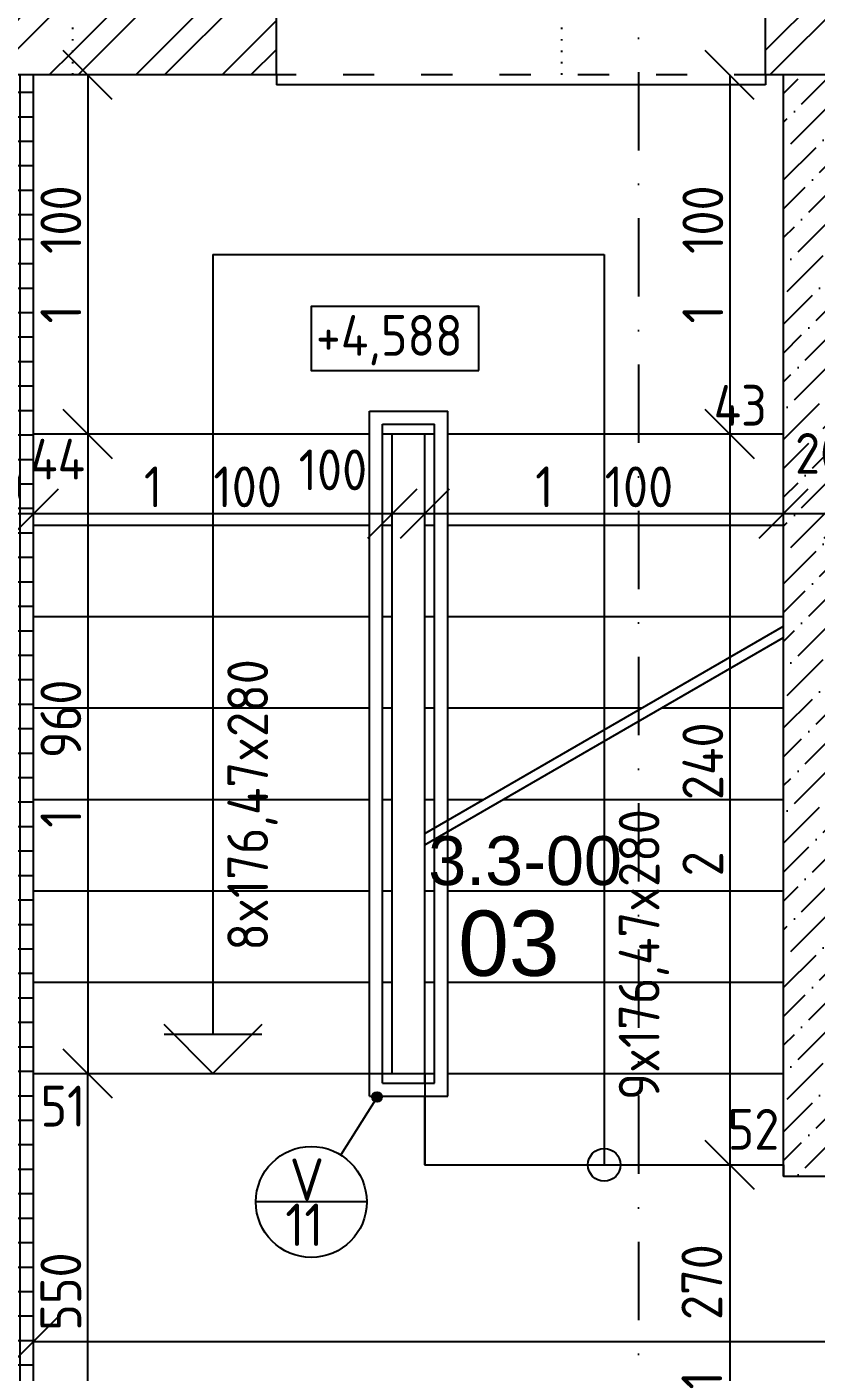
# Model space of a CAD drawing. Extents: x 4511820 to 5180432, y -1526536 to -944957.
# Drawn here: x 5102872 to 5105292, y -1114519 to -1110397 of the extents above; entities that cross this region are included whole.
import ezdxf

# ---------------------------------------------------------------- set-up
doc = ezdxf.new("R2010")
doc.units = 0
doc.header["$MEASUREMENT"] = 0
for name, pattern in [('ACAD_ISO03W100', [30, 12, -18]), ('ACAD_ISO07W100', [3.5, 0.5, -3]), ('BODKOCIARKOVANA_3', [5.6, 3, -1.3, 0, -1.3])]:
    doc.linetypes.add(name, pattern=pattern)
doc.layers.get('0').update_dxf_attribs({"linetype": 'CONTINUOUS'})
doc.layers.get('Defpoints').update_dxf_attribs({"color": 61, "linetype": 'CONTINUOUS'})
for name, color, linetype in [('KÓTY', 4, 'CONTINUOUS'), ('MÚRY', 1, 'CONTINUOUS'), ('osi', 253, 'CONTINUOUS'), ('Plochy', 41, 'CONTINUOUS'), ('POPIS', 7, 'CONTINUOUS'), ('POZEMOK', 7, 'CONTINUOUS'), ('TENKÁ', 7, 'CONTINUOUS'), ('ŠRAFY', 82, 'CONTINUOUS')]:
    doc.layers.add(name, color=color, linetype=linetype)
doc.styles.add('ARIAL', font='arial.ttf')
doc.styles.add('STYLE1', font='isocp.shx')
doc.dimstyles.new('STANDARD-50', dxfattribs={"dimtxt": 125, "dimasz": 150, "dimexe": 10, "dimexo": 200, "dimgap": 20, "dimtad": 1, "dimdsep": 46, "dimlunit": 6, "dimtxsty": 'STYLE1', "dimblk1": 'OBLIQUE', "dimblk2": 'OBLIQUE', "dimsah": 1, "dimcen": 2.5, "dimse1": 1, "dimse2": 1, "dimadec": 0, "dimazin": 0, "dimtfac": 1, "dimtmove": 1, "dimatfit": 3, "dimldrblk": 'OBLIQUE', "dimfxl": 1, "dimtolj": 1, "dimtzin": 0, "dimarcsym": 0})
pattern_1 = [(45, (584112, 91563.12), (-132.5825215, 132.5825215), []), (45, (584200.39, 91563.12), (-132.5825215, 132.5825215), [])]

# ---------------------------------------------------------------- blocks, each defined once
blk = doc.blocks.new('_OBLIQUE')
at = {"color": 0, "linetype": 'ByBlock'}
blk.add_line((-0.5, -0.5), (0.5, 0.5), dxfattribs=at)
blk = doc.blocks.new('*D12622')
at = {"layer": 'Defpoints', "color": 0}
for p in [(5102892.5, -1107494.5), (5102892.5, -1110544.2), (5109232.5, -1110544.2)]:
    blk.add_point(p, dxfattribs=at)
at = {"layer": 'KÓTY', "color": 0, "lineweight": -2}
blk.add_line((5109232.5, -1107494.5), (5102892.5, -1107494.5), dxfattribs=at)
at = {"layer": 'KÓTY', "color": 0, "linetype": 'ByBlock', "lineweight": -2, "xscale": 150, "yscale": 150, "zscale": 150, "rotation": 180}
blk.add_blockref('_OBLIQUE', (5102892.5, -1107494.5), dxfattribs=at)
at = {"layer": 'KÓTY', "color": 0, "linetype": 'ByBlock', "lineweight": -2, "xscale": 150, "yscale": 150, "zscale": 150}
blk.add_blockref('_OBLIQUE', (5109232.5, -1107494.5), dxfattribs=at)
at = {"layer": 'KÓTY', "color": 0, "insert": (5106062.5, -1107412), "char_height": 125, "attachment_point": 5, "style": 'STYLE1'}
blk.add_mtext('\\A1;6ﾠ340', dxfattribs=at)
blk = doc.blocks.new('*D12623')
at = {"layer": 'Defpoints', "color": 0}
for p in [(5102592.5, -1107494.5), (5102592.5, -1110544.2), (5102892.5, -1110544.2)]:
    blk.add_point(p, dxfattribs=at)
at = {"layer": 'KÓTY', "color": 0, "lineweight": -2}
blk.add_line((5102892.5, -1107494.5), (5102592.5, -1107494.5), dxfattribs=at)
at = {"layer": 'KÓTY', "color": 0, "linetype": 'ByBlock', "lineweight": -2, "xscale": 150, "yscale": 150, "zscale": 150, "rotation": 180}
blk.add_blockref('_OBLIQUE', (5102592.5, -1107494.5), dxfattribs=at)
at = {"layer": 'KÓTY', "color": 0, "linetype": 'ByBlock', "lineweight": -2, "xscale": 150, "yscale": 150, "zscale": 150}
blk.add_blockref('_OBLIQUE', (5102892.5, -1107494.5), dxfattribs=at)
at = {"layer": 'KÓTY', "color": 0, "insert": (5102742.5, -1107412), "char_height": 125, "attachment_point": 5, "style": 'STYLE1'}
blk.add_mtext('\\A1;300', dxfattribs=at)
blk = doc.blocks.new('*D17514')
at = {"layer": 'Defpoints', "color": 0}
for p in [(5105192.5, -1111889), (5105192.5, -1111969.7), (5105392.5, -1112059.7)]:
    blk.add_point(p, dxfattribs=at)
at = {"layer": 'KÓTY', "color": 0, "lineweight": -2}
blk.add_line((5105392.5, -1111889), (5105192.5, -1111889), dxfattribs=at)
at = {"layer": 'KÓTY', "color": 0, "linetype": 'ByBlock', "lineweight": -2, "xscale": 150, "yscale": 150, "zscale": 150, "rotation": 180}
blk.add_blockref('_OBLIQUE', (5105192.5, -1111889), dxfattribs=at)
at = {"layer": 'KÓTY', "color": 0, "linetype": 'ByBlock', "lineweight": -2, "xscale": 150, "yscale": 150, "zscale": 150}
blk.add_blockref('_OBLIQUE', (5105392.5, -1111889), dxfattribs=at)
at = {"layer": 'KÓTY', "color": 0, "insert": (5105343.3, -1111704), "char_height": 125, "attachment_point": 5, "style": 'STYLE1'}
blk.add_mtext('\\A1;200', dxfattribs=at)
blk = doc.blocks.new('*D17515')
at = {"layer": 'Defpoints', "color": 0}
for p in [(5104092.5, -1111889), (5104092.5, -1111969.7), (5105192.5, -1111969.7)]:
    blk.add_point(p, dxfattribs=at)
at = {"layer": 'KÓTY', "color": 0, "lineweight": -2}
blk.add_line((5105192.5, -1111889), (5104092.5, -1111889), dxfattribs=at)
at = {"layer": 'KÓTY', "color": 0, "linetype": 'ByBlock', "lineweight": -2, "xscale": 150, "yscale": 150, "zscale": 150, "rotation": 180}
blk.add_blockref('_OBLIQUE', (5104092.5, -1111889), dxfattribs=at)
at = {"layer": 'KÓTY', "color": 0, "linetype": 'ByBlock', "lineweight": -2, "xscale": 150, "yscale": 150, "zscale": 150}
blk.add_blockref('_OBLIQUE', (5105192.5, -1111889), dxfattribs=at)
at = {"layer": 'KÓTY', "color": 0, "insert": (5104642.5, -1111806.5), "char_height": 125, "attachment_point": 5, "style": 'STYLE1'}
blk.add_mtext('\\A1;1ﾠ100', dxfattribs=at)
blk = doc.blocks.new('*D17516')
at = {"layer": 'Defpoints', "color": 0}
for p in [(5103992.5, -1111889), (5103992.5, -1111962.1), (5104092.5, -1111969.7)]:
    blk.add_point(p, dxfattribs=at)
at = {"layer": 'KÓTY', "color": 0, "lineweight": -2}
blk.add_line((5104092.5, -1111889), (5103992.5, -1111889), dxfattribs=at)
at = {"layer": 'KÓTY', "color": 0, "linetype": 'ByBlock', "lineweight": -2, "xscale": 150, "yscale": 150, "zscale": 150, "rotation": 180}
blk.add_blockref('_OBLIQUE', (5103992.5, -1111889), dxfattribs=at)
at = {"layer": 'KÓTY', "color": 0, "linetype": 'ByBlock', "lineweight": -2, "xscale": 150, "yscale": 150, "zscale": 150}
blk.add_blockref('_OBLIQUE', (5104092.5, -1111889), dxfattribs=at)
at = {"layer": 'KÓTY', "color": 0, "insert": (5103810.5, -1111754.5), "char_height": 125, "attachment_point": 5, "style": 'STYLE1'}
blk.add_mtext('\\A1;100', dxfattribs=at)
blk = doc.blocks.new('*D17518')
at = {"layer": 'Defpoints', "color": 0}
for p in [(5102892.5, -1111889), (5102892.5, -1111969.7), (5103992.5, -1111969.7)]:
    blk.add_point(p, dxfattribs=at)
at = {"layer": 'KÓTY', "color": 0, "lineweight": -2}
blk.add_line((5103992.5, -1111889), (5102892.5, -1111889), dxfattribs=at)
at = {"layer": 'KÓTY', "color": 0, "linetype": 'ByBlock', "lineweight": -2, "xscale": 150, "yscale": 150, "zscale": 150, "rotation": 180}
blk.add_blockref('_OBLIQUE', (5102892.5, -1111889), dxfattribs=at)
at = {"layer": 'KÓTY', "color": 0, "linetype": 'ByBlock', "lineweight": -2, "xscale": 150, "yscale": 150, "zscale": 150}
blk.add_blockref('_OBLIQUE', (5103992.5, -1111889), dxfattribs=at)
at = {"layer": 'KÓTY', "color": 0, "insert": (5103442.5, -1111806.5), "char_height": 125, "attachment_point": 5, "style": 'STYLE1'}
blk.add_mtext('\\A1;1ﾠ100', dxfattribs=at)
blk = doc.blocks.new('*D17519')
at = {"layer": 'Defpoints', "color": 0}
for p in [(5102592.5, -1111889), (5102592.5, -1111969.7), (5102892.5, -1111969.7)]:
    blk.add_point(p, dxfattribs=at)
at = {"layer": 'KÓTY', "color": 0, "lineweight": -2}
blk.add_line((5102892.5, -1111889), (5102592.5, -1111889), dxfattribs=at)
at = {"layer": 'KÓTY', "color": 0, "linetype": 'ByBlock', "lineweight": -2, "xscale": 150, "yscale": 150, "zscale": 150, "rotation": 180}
blk.add_blockref('_OBLIQUE', (5102592.5, -1111889), dxfattribs=at)
at = {"layer": 'KÓTY', "color": 0, "linetype": 'ByBlock', "lineweight": -2, "xscale": 150, "yscale": 150, "zscale": 150}
blk.add_blockref('_OBLIQUE', (5102892.5, -1111889), dxfattribs=at)
at = {"layer": 'KÓTY', "color": 0, "insert": (5102742.5, -1111806.5), "char_height": 125, "attachment_point": 5, "style": 'STYLE1'}
blk.add_mtext('\\A1;300', dxfattribs=at)
blk = doc.blocks.new('*D17690')
at = {"layer": 'Defpoints', "color": 0}
for p in [(5103058.5, -1113604.2), (5103058.5, -1113604.2), (5103058.5, -1115154.2)]:
    blk.add_point(p, dxfattribs=at)
at = {"layer": 'KÓTY', "color": 0, "lineweight": -2}
blk.add_line((5103058.5, -1115154.2), (5103058.5, -1113604.2), dxfattribs=at)
at = {"layer": 'KÓTY', "color": 0, "linetype": 'ByBlock', "lineweight": -2, "xscale": 150, "yscale": 150, "zscale": 150}
for p, rotation in [((5103058.5, -1113604.2), 90), ((5103058.5, -1115154.2), 270)]:
    blk.add_blockref('_OBLIQUE', p, dxfattribs=dict(at, rotation=rotation))
at = {"layer": 'KÓTY', "color": 0, "insert": (5102976, -1114379.2), "char_height": 125, "attachment_point": 5, "rotation": 90, "style": 'STYLE1'}
blk.add_mtext('\\A1;1ﾠ550', dxfattribs=at)
blk = doc.blocks.new('*D17691')
at = {"layer": 'Defpoints', "color": 0}
for p in [(5102892.5, -1111644.2), (5102892.5, -1113604.2), (5103058.5, -1113604.2)]:
    blk.add_point(p, dxfattribs=at)
at = {"layer": 'KÓTY', "color": 0, "lineweight": -2}
blk.add_line((5103058.5, -1111644.2), (5103058.5, -1113604.2), dxfattribs=at)
at = {"layer": 'KÓTY', "color": 0, "linetype": 'ByBlock', "lineweight": -2, "xscale": 150, "yscale": 150, "zscale": 150}
for p, rotation in [((5103058.5, -1111644.2), 90), ((5103058.5, -1113604.2), 270)]:
    blk.add_blockref('_OBLIQUE', p, dxfattribs=dict(at, rotation=rotation))
at = {"layer": 'KÓTY', "color": 0, "insert": (5102976, -1112624.2), "char_height": 125, "attachment_point": 5, "rotation": 90, "style": 'STYLE1'}
blk.add_mtext('\\A1;1ﾠ960', dxfattribs=at)
blk = doc.blocks.new('*D17692')
at = {"layer": 'Defpoints', "color": 0}
for p in [(5102892.5, -1110544.2), (5102892.5, -1111644.2), (5103058.5, -1111644.2)]:
    blk.add_point(p, dxfattribs=at)
at = {"layer": 'KÓTY', "color": 0, "lineweight": -2}
blk.add_line((5103058.5, -1110544.2), (5103058.5, -1111644.2), dxfattribs=at)
at = {"layer": 'KÓTY', "color": 0, "linetype": 'ByBlock', "lineweight": -2, "xscale": 150, "yscale": 150, "zscale": 150}
for p, rotation in [((5103058.5, -1110544.2), 90), ((5103058.5, -1111644.2), 270)]:
    blk.add_blockref('_OBLIQUE', p, dxfattribs=dict(at, rotation=rotation))
at = {"layer": 'KÓTY', "color": 0, "insert": (5102976, -1111094.2), "char_height": 125, "attachment_point": 5, "rotation": 90, "style": 'STYLE1'}
blk.add_mtext('\\A1;1ﾠ100', dxfattribs=at)
blk = doc.blocks.new('*D17715')
at = {"layer": 'Defpoints', "color": 0}
for p in [(5109232.5, -1114425), (5102892.5, -1115087.7), (5109232.5, -1115087.7)]:
    blk.add_point(p, dxfattribs=at)
at = {"layer": 'KÓTY', "color": 0, "lineweight": -2}
blk.add_line((5102892.5, -1114425), (5109232.5, -1114425), dxfattribs=at)
at = {"layer": 'KÓTY', "color": 0, "linetype": 'ByBlock', "lineweight": -2, "xscale": 150, "yscale": 150, "zscale": 150, "rotation": 180}
blk.add_blockref('_OBLIQUE', (5102892.5, -1114425), dxfattribs=at)
at = {"layer": 'KÓTY', "color": 0, "linetype": 'ByBlock', "lineweight": -2, "xscale": 150, "yscale": 150, "zscale": 150}
blk.add_blockref('_OBLIQUE', (5109232.5, -1114425), dxfattribs=at)
at = {"layer": 'KÓTY', "color": 0, "insert": (5106062.5, -1114342.5), "char_height": 125, "attachment_point": 5, "style": 'STYLE1'}
blk.add_mtext('\\A1;6ﾠ340', dxfattribs=at)
blk = doc.blocks.new('*D17721')
at = {"layer": 'Defpoints', "color": 0}
for p in [(5105192.5, -1111644.2), (5105027.5, -1113884.2), (5105192.5, -1113884.2)]:
    blk.add_point(p, dxfattribs=at)
at = {"layer": 'KÓTY', "color": 0, "lineweight": -2}
blk.add_line((5105027.5, -1111644.2), (5105027.5, -1113884.2), dxfattribs=at)
at = {"layer": 'KÓTY', "color": 0, "linetype": 'ByBlock', "lineweight": -2, "xscale": 150, "yscale": 150, "zscale": 150}
for p, rotation in [((5105027.5, -1111644.2), 90), ((5105027.5, -1113884.2), 270)]:
    blk.add_blockref('_OBLIQUE', p, dxfattribs=dict(at, rotation=rotation))
at = {"layer": 'KÓTY', "color": 0, "insert": (5104945, -1112764.2), "char_height": 125, "attachment_point": 5, "rotation": 90, "style": 'STYLE1'}
blk.add_mtext('\\A1;2ﾠ240', dxfattribs=at)
blk = doc.blocks.new('*D17722')
at = {"layer": 'Defpoints', "color": 0}
for p in [(5105192.5, -1110544.2), (5105027.5, -1111644.2), (5105192.5, -1111644.2)]:
    blk.add_point(p, dxfattribs=at)
at = {"layer": 'KÓTY', "color": 0, "lineweight": -2}
blk.add_line((5105027.5, -1110544.2), (5105027.5, -1111644.2), dxfattribs=at)
at = {"layer": 'KÓTY', "color": 0, "linetype": 'ByBlock', "lineweight": -2, "xscale": 150, "yscale": 150, "zscale": 150}
for p, rotation in [((5105027.5, -1110544.2), 90), ((5105027.5, -1111644.2), 270)]:
    blk.add_blockref('_OBLIQUE', p, dxfattribs=dict(at, rotation=rotation))
at = {"layer": 'KÓTY', "color": 0, "insert": (5104945, -1111094.2), "char_height": 125, "attachment_point": 5, "rotation": 90, "style": 'STYLE1'}
blk.add_mtext('\\A1;1ﾠ100', dxfattribs=at)
blk = doc.blocks.new('*D17723')
at = {"layer": 'Defpoints', "color": 0}
for p in [(5105192.5, -1113884.2), (5105027.5, -1115154.2), (5105192.5, -1115154.2)]:
    blk.add_point(p, dxfattribs=at)
at = {"layer": 'KÓTY', "color": 0, "lineweight": -2}
blk.add_line((5105027.5, -1113884.2), (5105027.5, -1115154.2), dxfattribs=at)
at = {"layer": 'KÓTY', "color": 0, "linetype": 'ByBlock', "lineweight": -2, "xscale": 150, "yscale": 150, "zscale": 150}
for p, rotation in [((5105027.5, -1113884.2), 90), ((5105027.5, -1115154.2), 270)]:
    blk.add_blockref('_OBLIQUE', p, dxfattribs=dict(at, rotation=rotation))
at = {"layer": 'KÓTY', "color": 0, "insert": (5104942, -1114350), "char_height": 125, "attachment_point": 5, "rotation": 90, "style": 'STYLE1'}
blk.add_mtext('\\A1;1ﾠ270', dxfattribs=at)
blk = doc.blocks.new('*D45419')
at = {"layer": 'Defpoints', "color": 0}
for p in [(5104512.5, -1109224.5), (5103012.5, -1110494.2), (5104512.5, -1110494.2)]:
    blk.add_point(p, dxfattribs=at)
at = {"layer": 'KÓTY', "color": 0, "lineweight": -2}
blk.add_line((5103012.5, -1109224.5), (5104512.5, -1109224.5), dxfattribs=at)
at = {"layer": 'KÓTY', "color": 0, "linetype": 'ByBlock', "lineweight": -2, "xscale": 150, "yscale": 150, "zscale": 150, "rotation": 180}
blk.add_blockref('_OBLIQUE', (5103012.5, -1109224.5), dxfattribs=at)
at = {"layer": 'KÓTY', "color": 0, "linetype": 'ByBlock', "lineweight": -2, "xscale": 150, "yscale": 150, "zscale": 150}
blk.add_blockref('_OBLIQUE', (5104512.5, -1109224.5), dxfattribs=at)
at = {"layer": 'KÓTY', "color": 0, "insert": (5103762.5, -1109142), "char_height": 125, "attachment_point": 5, "style": 'STYLE1'}
blk.add_mtext('\\A1;1ﾠ500', dxfattribs=at)

msp = doc.modelspace()

# ---------------------------------------------------------------- hatches: boundary and pattern name
at = {"layer": 'TENKÁ'}
h = msp.add_hatch(color=256, dxfattribs=at)
h.dxf.hatch_style = 1
h.paths.add_polyline_path([(5103945.699, -1113691.378, 2.41421356), (5103930.699, -1113676.378, 0.41421356)])
at = {"layer": 'ŠRAFY'}
h = msp.add_hatch(dxfattribs=at)
h.set_pattern_fill('ANSI32', color=256, scale=500)
h.set_pattern_definition(pattern_1)
h.paths.add_polyline_path([(5097387.5, -1110164.191), (5097387.5, -1110464.191), (5097387.5, -1110544.191), (5097547.5, -1110544.191), (5102592.5, -1110544.191), (5102892.5, -1110544.191), (5103012.5, -1110544.191), (5103012.5, -1110164.191)])
h = msp.add_hatch(dxfattribs=at)
h.set_pattern_fill('ANSI32', color=256, scale=500)
h.set_pattern_definition(pattern_1)
h.paths.add_polyline_path([(5103012.5, -1110164.191), (5103012.5, -1110544.191), (5103637.5, -1110544.191), (5103637.5, -1110234.191), (5103637.5, -1110164.191)])
h = msp.add_hatch(dxfattribs=at)
h.set_pattern_fill('ANSI32', color=256, scale=500)
h.set_pattern_definition(pattern_1)
h.paths.add_polyline_path([(5105137.5, -1110164.191), (5105137.5, -1110544.191), (5105192.5, -1110544.191), (5105392.5, -1110544.191), (5106992.5, -1110544.191), (5107192.5, -1110544.191), (5107262.5, -1110544.191), (5107262.5, -1110164.191)])
at = {"layer": 'ŠRAFY', "ltscale": 0.25}
h = msp.add_hatch(dxfattribs=at)
h.set_pattern_fill('ANSI37', color=256, scale=600, angle=45)
h.set_pattern_definition([(90, (-3307273.674, 668852.734), (-75, 1e-14), []), (180, (-3307273.674, 668852.734), (-1e-14, -75), [])])
h.paths.add_polyline_path([(5102892.5, -1113604.191), (5102892.5, -1113324.191), (5102892.5, -1113044.191), (5102892.5, -1112764.191), (5102892.5, -1112484.191), (5102892.5, -1112204.191), (5102892.5, -1111924.191), (5102892.5, -1111644.191), (5102892.5, -1110544.191), (5102592.5, -1110544.191), (5102592.5, -1115454.191), (5102892.5, -1115454.191), (5103092.5, -1115454.191), (5103092.5, -1115269.191), (5103092.5, -1115154.191), (5102892.5, -1115154.191)])
at = {"layer": 'ŠRAFY'}
h = msp.add_hatch(dxfattribs=at)
h.set_pattern_fill('ANSI36', color=256, scale=500)
h.set_pattern_definition([(45, (604181.81, 347265.67), (33.1456304, 121.533978), [156.25, -31.25, 0, -31.25])])
h.paths.add_polyline_path([(5105862.5, -1112294.191), (5105392.5, -1112294.191), (5105392.5, -1110544.191), (5105192.5, -1110544.191), (5105192.5, -1113919.191), (5105392.5, -1113919.191), (5105392.5, -1112494.191), (5105862.5, -1112494.191)])

# ---------------------------------------------------------------- linework, layer by layer
at = {"layer": 'MÚRY'}
for p, q in [((5103637.5, -1110544.191), (5103637.5, -1110004.191)), ((5105137.5, -1110544.191), (5105137.5, -1110004.191)), ((5102892.5, -1115154.191), (5102892.5, -1110544.191)), ((5103637.5, -1110544.191), (5102892.5, -1110544.191)), ((5105192.5, -1110544.191), (5105137.5, -1110544.191)), ((5105192.5, -1113919.191), (5105192.5, -1110544.191)), ((5105192.5, -1113919.191), (5105392.5, -1113919.191))]:
    msp.add_line(p, q, dxfattribs=at)
at = {"layer": 'osi', "linetype": 'BODKOCIARKOVANA_3', "ltscale": 80}
msp.add_line((5104747.5, -1109191.097), (5104747.5, -1141119), dxfattribs=at)
at = {"layer": 'Plochy'}
msp.add_lwpolyline([(5102892.5, -1115154.191), (5102892.5, -1113604.191), (5104092.5, -1113604.191), (5104092.5, -1113884.191), (5105192.5, -1113884.191), (5105192.5, -1113919.191), (5105392.5, -1113919.191), (5105392.5, -1112494.191), (5107192.5, -1112494.191), (5107192.5, -1110544.191), (5109232.5, -1110544.191), (5109232.5, -1119499.191), (5107632.5, -1119499.191), (5107632.5, -1115154.191), (5107192.5, -1115154.191), (5107192.5, -1115039.191), (5106192.5, -1115039.191), (5106192.5, -1115154.191)], close=True, dxfattribs=at)
at = {"layer": 'POZEMOK'}
for p, q in [((5103442.5, -1111094.191), (5104642.5, -1111094.191)), ((5103442.5, -1111094.191), (5103442.5, -1113484.191)), ((5104642.5, -1111094.191), (5104642.5, -1113884.191)), ((5103922.5, -1113674.191), (5103922.5, -1111574.191)), ((5103922.5, -1111574.191), (5104162.5, -1111574.191)), ((5104162.5, -1113674.191), (5104162.5, -1111574.191)), ((5103962.5, -1113634.191), (5103962.5, -1111614.191)), ((5103962.5, -1111614.191), (5104122.5, -1111614.191)), ((5104122.5, -1113634.191), (5104122.5, -1111614.191)), ((5104092.5, -1112868.885), (5105192.5, -1112233.799)), ((5104092.5, -1112903.526), (5105192.5, -1112268.44)), ((5103442.5, -1113604.191), (5103292.5, -1113454.191)), ((5103592.5, -1113454.191), (5103442.5, -1113604.191)), ((5103292.5, -1113484.191), (5103592.5, -1113484.191)), ((5103962.5, -1113634.191), (5104122.5, -1113634.191)), ((5103922.5, -1113674.191), (5104162.5, -1113674.191))]:
    msp.add_line(p, q, dxfattribs=at)
msp.add_circle((5104642.5, -1113884.191), 50, dxfattribs=at)
at = {"layer": 'TENKÁ', "linetype": 'ACAD_ISO07W100', "ltscale": 10}
for p, q in [((5103012.5, -1110544.191), (5103012.5, -1110004.191)), ((5104512.5, -1110544.191), (5104512.5, -1110004.191))]:
    msp.add_line(p, q, dxfattribs=at)
at = {"layer": 'TENKÁ'}
for p, q in [((5102892.5, -1110544.191), (5102592.5, -1110544.191)), ((5105392.5, -1110544.191), (5105192.5, -1110544.191)), ((5102892.5, -1111644.191), (5103922.5, -1111644.191)), ((5103962.5, -1111644.191), (5104122.5, -1111644.191)), ((5103992.5, -1113604.191), (5103992.5, -1111644.191)), ((5104092.5, -1113634.191), (5104092.5, -1111644.191)), ((5104162.5, -1111644.191), (5105192.5, -1111644.191)), ((5102892.5, -1111924.191), (5103922.5, -1111924.191)), ((5103962.5, -1111924.191), (5103992.5, -1111924.191)), ((5104092.5, -1111924.191), (5104122.5, -1111924.191)), ((5104162.5, -1111924.191), (5105192.5, -1111924.191)), ((5102892.5, -1112204.191), (5103922.5, -1112204.191)), ((5103962.5, -1112204.191), (5103992.5, -1112204.191)), ((5104092.5, -1112204.191), (5104122.5, -1112204.191)), ((5104162.5, -1112204.191), (5105192.5, -1112204.191)), ((5102892.5, -1112484.191), (5103922.5, -1112484.191)), ((5103962.5, -1112484.191), (5103992.5, -1112484.191)), ((5104092.5, -1112484.191), (5104122.5, -1112484.191)), ((5104162.5, -1112484.191), (5104758.808, -1112484.191)), ((5104818.808, -1112484.191), (5105192.5, -1112484.191)), ((5102892.5, -1112764.191), (5103922.5, -1112764.191)), ((5103962.5, -1112764.191), (5103992.5, -1112764.191)), ((5104092.5, -1112764.191), (5104122.5, -1112764.191)), ((5104162.5, -1112764.191), (5104273.834, -1112764.191)), ((5104333.834, -1112764.191), (5105192.5, -1112764.191)), ((5102892.5, -1113044.191), (5103922.5, -1113044.191)), ((5103962.5, -1113044.191), (5103992.5, -1113044.191)), ((5104092.5, -1113044.191), (5104122.5, -1113044.191)), ((5104162.5, -1113044.191), (5105192.5, -1113044.191)), ((5102892.5, -1113324.191), (5103922.5, -1113324.191)), ((5103962.5, -1113324.191), (5103992.5, -1113324.191)), ((5104092.5, -1113324.191), (5104122.5, -1113324.191)), ((5104162.5, -1113324.191), (5105192.5, -1113324.191)), ((5102892.5, -1113604.191), (5103922.5, -1113604.191)), ((5103962.5, -1113604.191), (5104092.5, -1113604.191)), ((5104092.5, -1113604.191), (5104122.5, -1113604.191)), ((5104162.5, -1113604.191), (5105192.5, -1113604.191)), ((5103945.699, -1113676.378), (5103834.43, -1113853.767)), ((5104092.5, -1113884.191), (5104092.5, -1113674.191)), ((5104092.5, -1113884.191), (5105192.5, -1113884.191))]:
    msp.add_line(p, q, dxfattribs=at)
at = {"layer": 'TENKÁ', "linetype": 'ACAD_ISO03W100', "ltscale": 8}
msp.add_line((5105137.5, -1110544.191), (5103637.5, -1110544.191), dxfattribs=at)
at = {"layer": 'TENKÁ', "ltscale": 0.25}
for p, q in [((5103637.5, -1110544.191), (5103637.5, -1110574.191)), ((5105137.5, -1110544.191), (5105137.5, -1110574.191)), ((5105137.5, -1110574.191), (5103637.5, -1110574.191)), ((5103914.097, -1113997.781), (5103574.097, -1113997.781))]:
    msp.add_line(p, q, dxfattribs=at)
msp.add_lwpolyline([(5104258.469, -1111450.111), (5104258.469, -1111253.861), (5103743.837, -1111253.861), (5103743.837, -1111450.111)], close=True, dxfattribs=at)
at = {"layer": 'TENKÁ'}
msp.add_circle((5103945.699, -1113676.378), 15, dxfattribs=at)
at = {"layer": 'TENKÁ', "ltscale": 0.25}
msp.add_circle((5103744.097, -1113997.781), 170, dxfattribs=at)

# ---------------------------------------------------------------- texts
at = {"layer": 'POPIS', "lineweight": 40, "ltscale": 0.25, "style": 'ARIAL'}
for s, height, p in [('3.3-00', 150, (5104102.769, -1113026.925)), ('03', 200, (5104194.769, -1113304.962))]:
    msp.add_text(s, height=height, dxfattribs=at).set_placement(p)
at = {"layer": 'TENKÁ', "ltscale": 0.25, "style": 'STYLE1'}
for s, p in [('+4,588', (5103758.227, -1111404.81)), ('43', (5104977.983, -1111619.17)), ('44', (5102881.483, -1111784.2)), ('51', (5102913.483, -1113766.7)), ('52', (5105020.983, -1113837.7))]:
    msp.add_text(s, height=125, dxfattribs=at).set_placement(p)
at = {"layer": 'TENKÁ', "linetype": 'Continuous', "style": 'STYLE1'}
for s, p in [('8x176,47x280', (5103611.661, -1113227.933)), ('9x176,47x280', (5104812.161, -1113685.433))]:
    msp.add_text(s, height=125, rotation=90, dxfattribs=at).set_placement(p)
at = {"layer": 'TENKÁ', "style": 'STYLE1'}
for s, p in [('V', (5103678.067, -1113994.281)), ('11', (5103664.567, -1114132.917))]:
    msp.add_text(s, height=130, dxfattribs=at).set_placement(p)

# ---------------------------------------------------------------- dimensions: what is measured, and where the dimension line sits
at = {"layer": 'KÓTY'}
for base, p1, p2, picture, middle in [((5102592.5, -1107494.5), (5102892.5, -1110544.191), (5102592.5, -1110544.191), '*D12623', (5102742.5, -1107412)), ((5102892.5, -1107494.5), (5109232.5, -1110544.191), (5102892.5, -1110544.191), '*D12622', (5106062.5, -1107411.957)), ((5104512.5, -1109224.5), (5103012.5, -1110494.191), (5104512.5, -1110494.191), '*D45419', (5103762.5, -1109141.957)), ((5105192.5, -1111889), (5105392.5, -1112059.691), (5105192.5, -1111969.691), '*D17514', (5105343.25, -1111704)), ((5102592.5, -1111889), (5102892.5, -1111969.691), (5102592.5, -1111969.691), '*D17519', (5102742.5, -1111806.5)), ((5102892.5, -1111889), (5103992.5, -1111969.691), (5102892.5, -1111969.691), '*D17518', (5103442.5, -1111806.457)), ((5104092.5, -1111889), (5105192.5, -1111969.691), (5104092.5, -1111969.691), '*D17515', (5104642.5, -1111806.457)), ((5109232.5, -1114425), (5102892.5, -1115087.691), (5109232.5, -1115087.691), '*D17715', (5106062.5, -1114342.457))]:
    dim = msp.add_linear_dim(base=base, p1=p1, p2=p2, dimstyle='STANDARD-50', dxfattribs=at)
    dim.commit()
    dim.dimension.update_dxf_attribs({"geometry": picture, "text_midpoint": middle})
for base, p1, p2, picture, middle in [((5103058.5, -1111644.191), (5102892.5, -1110544.191), (5102892.5, -1111644.191), '*D17692', (5102975.957, -1111094.191)), ((5105027.5, -1111644.191), (5105192.5, -1110544.191), (5105192.5, -1111644.191), '*D17722', (5104944.957, -1111094.191)), ((5103058.5, -1113604.191), (5102892.5, -1111644.191), (5102892.5, -1113604.191), '*D17691', (5102975.957, -1112624.191)), ((5105027.5, -1113884.191), (5105192.5, -1111644.191), (5105192.5, -1113884.191), '*D17721', (5104944.957, -1112764.191)), ((5103058.5, -1113604.191), (5103058.5, -1115154.191), (5103058.5, -1113604.191), '*D17690', (5102975.957, -1114379.191))]:
    dim = msp.add_linear_dim(base=base, p1=p1, p2=p2, angle=90, dimstyle='STANDARD-50', dxfattribs=at)
    dim.commit()
    dim.dimension.update_dxf_attribs({"geometry": picture, "text_midpoint": middle})
dim = msp.add_linear_dim(base=(5103992.5, -1111889), p1=(5104092.5, -1111969.691), p2=(5103992.5, -1111962.103), dimstyle='STANDARD-50', dxfattribs=at)
dim.commit()
dim.dimension.update_dxf_attribs({"geometry": '*D17516', "text_midpoint": (5103810.5, -1111837), "dimtype": 160})
dim = msp.add_linear_dim(base=(5105027.5, -1115154.191), p1=(5105192.5, -1113884.191), p2=(5105192.5, -1115154.191), angle=90, dimstyle='STANDARD-50', dxfattribs=at)
dim.commit()
dim.dimension.update_dxf_attribs({"geometry": '*D17723', "text_midpoint": (5105024.5, -1114350), "dimtype": 160})

doc.saveas('drawing.dxf')
